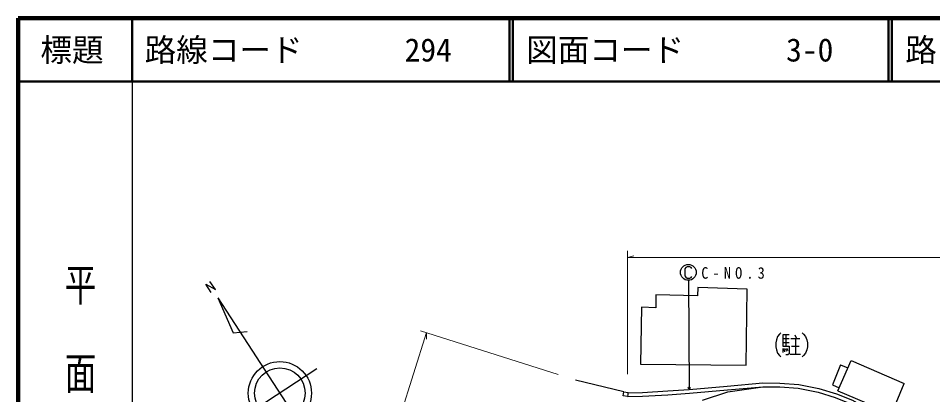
# Model space of a CAD drawing. Units: millimetres, scale not verified. Extents: x 40000 to 680000, y 20000 to 380000.
# Drawn here: x 40000 to 184728, y 320474 to 380000 of the extents above; entities that cross this region are included whole.
import ezdxf
from ezdxf.enums import TextEntityAlignment as Align

# ---------------------------------------------------------------- set-up
doc = ezdxf.new("R2010")
doc.units = ezdxf.units.MM
doc.header["$LTSCALE"] = 1000
for name, color, linetype, lineweight in [('M-BGD', 7, 'Continuous', 25), ('M-BMK-SRVR', 3, 'Continuous', 25), ('M-STR-HTXT', 7, 'Continuous', 13), ('M-STR-STRC', 7, 'Continuous', 25), ('M-TTL', 2, 'Continuous', 140), ('M-TTL-BAND', 7, 'Continuous', 25), ('M-TTL-LINE', 7, 'Continuous', 50)]:
    doc.layers.add(name, color=color, linetype=linetype, lineweight=lineweight)
doc.layers.add('M-TTL-TXT', color=7, linetype='Continuous')
doc.styles.add('@ＭＳ ゴシック', font='')
doc.styles.add('ＭＳ ゴシック', font='')
doc.styles.get('@ＭＳ ゴシック').set_extended_font_data('@MS Gothic')
doc.styles.get('ＭＳ ゴシック').set_extended_font_data('MS Gothic')

msp = doc.modelspace()

# ---------------------------------------------------------------- linework, layer by layer
at = {"layer": 'M-BGD'}
for p, q in [((160986, 329355), (161986, 329355)), ((160986, 328755), (161986, 328755)), ((161486, 329955), (161486, 328155)), ((162286, 329355), (163686, 329355)), ((162886, 329955), (163186, 329355)), ((162986, 329355), (162986, 326855)), ((160986, 327755), (160986, 327155)), ((161186, 327755), (161286, 327255)), ((161386, 327755), (161586, 327355)), ((161586, 327855), (161786, 327455)), ((162386, 328155), (163586, 328155)), ((163786, 326855), (162186, 326855)), ((169707, 321074), (171801, 325882)), ((171801, 325882), (180196, 322225)), ((170130, 325187), (168845, 322020)), ((170130, 325187), (171298, 324713)), ((135862, 320928), (128182, 322747)), ((166725, 321452), (169501, 320618)), ((168845, 322020), (169936, 321577))]:
    msp.add_line(p, q, dxfattribs=at)
for points in [[(155211, 325151), (155343, 337168), (147576, 337429), (147511, 336124), (140919, 336254), (140919, 334231), (138635, 334296), (138504, 325290)], [(136417, 320193), (135747, 320319), (135862, 320928), (136532, 320801)]]:
    msp.add_lwpolyline(points, close=True, dxfattribs=at)
for points in [[(160686, 330255), (160486, 330055), (160186, 329655), (159986, 329155), (159886, 328655), (159886, 328055), (159986, 327555), (160186, 327055), (160486, 326655), (160686, 326455)], [(164086, 330255), (164286, 330055), (164586, 329655), (164786, 329155), (164886, 328655), (164886, 328055), (164786, 327555), (164586, 327055), (164286, 326655), (164086, 326455)], [(161986, 329955), (160986, 329955), (160986, 328155), (161986, 328155), (161986, 326955), (161786, 326755), (161486, 326755)], [(136405, 320793), (138797, 320839), (142782, 321066), (146157, 321317), (152187, 321849), (157842, 322326), (160531, 322311), (163514, 322082), (166725, 321452)], [(136417, 320193), (138820, 320240), (142826, 320468), (146210, 320720), (152237, 321251), (157866, 321726), (160506, 321711), (163433, 321487), (166580, 320869), (169301, 320051), (171756, 319050), (173793, 317902)], [(148314, 319612), (152328, 320923), (157866, 321726)], [(169707, 321074), (175562, 318618), (175358, 318106), (178053, 317000), (180196, 322225)], [(169501, 320618), (172017, 319591), (174126, 318403)]]:
    msp.add_lwpolyline(points, dxfattribs=at)
at = {"layer": 'M-BMK-SRVR'}
for p, q in [((71588, 335809), (74023, 330234)), ((71588, 335809), (85224, 314854)), ((74023, 330234), (76244, 330487)), ((87273, 324539), (75538, 316904))]:
    msp.add_line(p, q, dxfattribs=at)
msp.add_lwpolyline([(70513, 336661), (69671, 337955), (71187, 337094), (70335, 338389)], dxfattribs=at)
for radius in [5000, 4000]:
    msp.add_circle((81406, 320721), radius, dxfattribs=at)
at = {"layer": 'M-STR-HTXT'}
for p, q in [((136417, 323733), (136417, 343207)), ((136417, 342156), (137417, 342436)), ((136417, 342156), (257563, 342156)), ((85737, 270878), (104620, 330297)), ((103667, 330600), (125466, 323673)), ((104620, 330297), (104584, 329260))]:
    msp.add_line(p, q, dxfattribs=at)
at = {"layer": 'M-STR-STRC'}
msp.add_line((146051, 338546), (146157, 321317), dxfattribs=at)
msp.add_lwpolyline([(146601, 340415), (146501, 340565), (146301, 340715), (145851, 340715), (145651, 340565), (145501, 340365), (145501, 339265), (145651, 339065), (145851, 338915), (146301, 338915), (146501, 339015), (146601, 339165)], dxfattribs=at)
for centre, radius in [((146051, 339815), 1250), ((146160, 321539), 150), ((146160, 321539), 90), ((146160, 321539), 30)]:
    msp.add_circle(centre, radius, dxfattribs=at)
at = {"layer": 'M-TTL'}
for p, q in [((40000, 380000), (40000, 20000)), ((680000, 380000), (40000, 380000))]:
    msp.add_line(p, q, dxfattribs=at)
at = {"layer": 'M-TTL-BAND'}
msp.add_line((58000, 370000), (58000, 20000), dxfattribs=at)
at = {"layer": 'M-TTL-LINE'}
for p, q in [((58000, 380000), (58000, 370000)), ((117750, 380000), (117750, 370000)), ((118250, 380000), (118250, 370000)), ((177750, 380000), (177750, 370000)), ((178250, 380000), (178250, 370000)), ((40000, 370000), (680000, 370000))]:
    msp.add_line(p, q, dxfattribs=at)

# ---------------------------------------------------------------- texts
at = {"layer": 'M-STR-STRC', "insert": (148105, 338787), "char_height": 1833, "attachment_point": 7, "style": 'ＭＳ ゴシック'}
msp.add_mtext('\\T1.59;\\W0.9;C-NO.3', dxfattribs=at)
at = {"layer": 'M-TTL-BAND', "style": '@ＭＳ ゴシック', "width": 1.4}
msp.add_text('平  面  図', height=3666, rotation=270, dxfattribs=at).set_placement((49777, 306475), align=Align.MIDDLE_RIGHT)
at = {"layer": 'M-TTL-TXT', "style": 'ＭＳ ゴシック'}
msp.add_text('標題', height=3666, dxfattribs=at).set_placement((48500, 375000), align=Align.MIDDLE_CENTER)
for s, p in [('路線コード', (60000, 375000)), ('294', (101142, 375000)), ('図面コード', (120380, 375000)), ('3-0', (161521, 375000)), ('路 線 名', (180380, 375000))]:
    msp.add_text(s, height=3666, dxfattribs=at).set_placement(p, align=Align.MIDDLE_LEFT)

doc.saveas('drawing.dxf')
